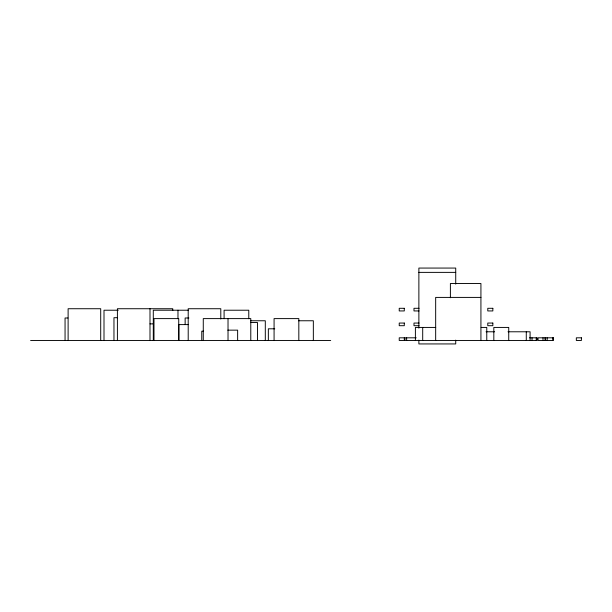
<?xml version="1.0" encoding="UTF-8"?>
<svg xmlns="http://www.w3.org/2000/svg" width="612" height="612" viewBox="0 0 612 612"><rect width="100%" height="100%" fill="white"/><g stroke="black" fill="none" stroke-linecap="round" stroke-linejoin="round"><path stroke-width="0.92" d="M418.876 272.378L455.726 272.378M480.925 297.409L435.668 297.409L435.668 340.456M419.052 308.295L413.987 308.295L413.987 310.942L419.052 310.942M118.246 310.223L104.002 310.223L104.002 340.456M188.397 310.223L153.291 310.223L153.291 340.456M117.596 317.697L113.962 317.697L113.962 340.456M67.886 317.995L65.056 317.995L65.056 340.456M188.917 317.995L185.145 317.995L185.145 324.544M250.545 320.764L265.302 320.764L265.302 340.456M298.587 320.764L313.344 320.764L313.344 340.456M250.851 322.486L257.461 322.486L257.461 340.456M419.052 323.052L413.987 323.052L413.987 325.699L419.052 325.699M149.994 323.87L153.291 323.87M188.205 324.597L178.872 324.597L178.872 340.456M435.744 327.428L415.395 327.428L415.395 340.456M481.177 327.428L486.769 327.428L486.769 340.456M274.757 328.805L268.347 328.805L268.347 340.456M227.825 330.151L237.632 330.151L237.632 340.456M203.559 331.176L201.761 331.176L201.761 340.456M486.043 331.781L494.634 331.781M508.006 331.781L530.084 331.781L530.084 340.456M416.214 337.816L404.991 337.816L404.991 340.456L537.122 340.456L537.122 337.816L529.479 337.816M30.6 340.456L330.687 340.456M552.82 337.816L552.82 340.456M547.151 337.816L547.151 340.456M545.522 337.816L545.522 340.456M545.017 337.816L545.017 340.456M542.989 337.816L542.989 340.456M536.257 337.816L536.257 340.456M532.027 337.816L532.027 340.456M526.282 331.781L526.282 340.456M508.733 340.456L508.733 327.428L493.823 327.428L493.823 340.456M480.925 340.456L480.925 283.524L450.394 283.524L450.394 297.761M455.726 284.136L455.726 268.064L418.876 268.064L418.876 328.17M455.726 340.127L455.726 343.936L418.876 343.936L418.876 340.127M422.701 327.428L422.701 340.456M406.636 337.816L406.636 340.456M298.824 340.456L298.824 318.607L274.077 318.607L274.077 340.456M250.782 340.456L250.782 318.607L203.276 318.607L203.276 340.456M248.778 318.722L248.778 310.223L224.091 310.223L224.091 318.722M228.024 318.607L228.024 340.456M220.794 318.997L220.794 308.731L188.205 308.731L188.205 340.456M178.735 340.456L178.735 318.607L153.987 318.607L153.987 340.456M177.977 310.223L177.977 318.722M172.752 310.598L172.752 308.731L117.405 308.731L117.405 340.456M149.994 308.731L149.994 340.456M100.705 340.456L100.705 308.731L68.116 308.731L68.116 340.456M404.295 308.295L399.231 308.295L399.231 310.942L404.295 310.942L404.295 308.295M492.844 308.295L487.779 308.295L487.779 310.942L492.844 310.942L492.844 308.295M404.295 323.052L399.231 323.052L399.231 325.699L404.295 325.699L404.295 323.052M492.844 323.052L487.779 323.052L487.779 325.699L492.844 325.699L492.844 323.052M404.295 337.816L399.231 337.816L399.231 340.456L404.295 340.456L404.295 337.816M553.347 337.816L538.063 337.816L538.063 340.456L553.347 340.456L553.347 337.816M581.4 337.816L576.336 337.816L576.336 340.456L581.4 340.456L581.4 337.816"/></g></svg>
